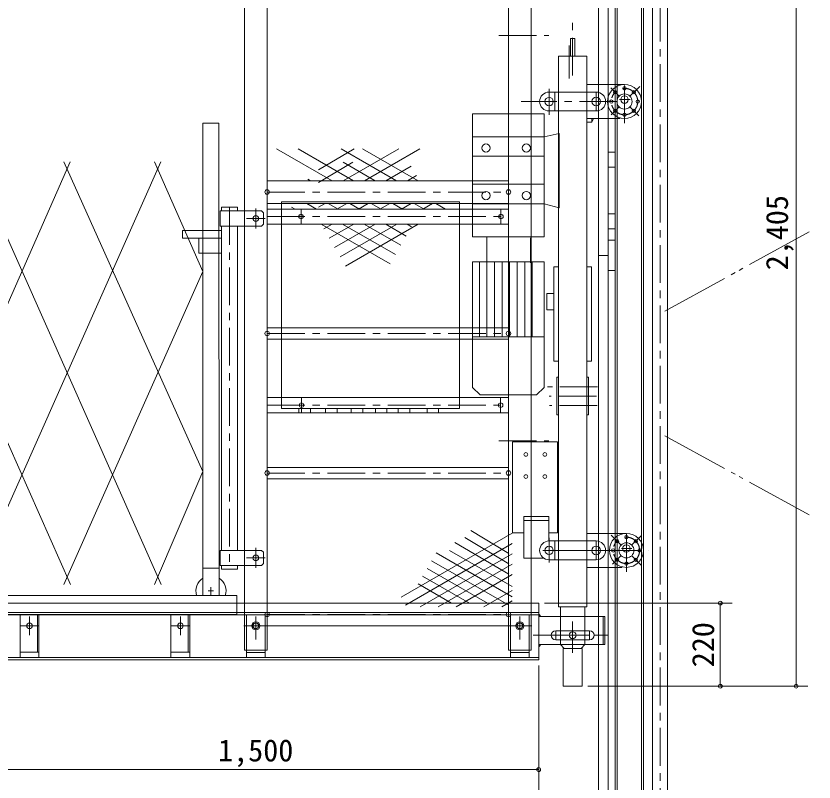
# Model space of a CAD drawing. Units: millimetres, scale not verified. Extents: x -4246 to 7230, y -3649 to 4339.
# Drawn here: x 1223 to 3339, y -1762 to 269 of the extents above; entities that cross this region are included whole.
import ezdxf
from ezdxf.enums import TextEntityAlignment as Align

# ---------------------------------------------------------------- set-up
doc = ezdxf.new("R2010")
doc.units = ezdxf.units.MM
doc.header["$LTSCALE"] = 20
doc.header["$PDMODE"] = 32
doc.header["$PDSIZE"] = 10
doc.linetypes.add('CHAIN1', pattern=[8, 5, -1, 1, -1])
doc.linetypes.add('DOUBLE_CHAIN2', pattern=[12.8, 9, -1, 0.6, -0.6, 0.6, -1])
for name, color, linetype, lineweight in [('0-0_0', 134, 'Continuous', 18), ('0-6_ｽﾃｰｼﾞｶﾞｰﾄﾞ', 7, 'Continuous', 18), ('0-7_ﾗッｸ', 6, 'Continuous', 18), ('0-8_ﾚｰﾙ', 134, 'Continuous', 18), ('0-A_仮想線', 3, 'DOUBLE_CHAIN2', 18), ('0-D_外形線', 5, 'Continuous', 18), ('0-E_寸法', 5, 'Continuous', 18), ('0-F_寸法線', 7, 'Continuous', 18), ('1-0_中心線', 1, 'CHAIN1', 18), ('1-2_補助', 5, 'Continuous', 18), ('1-3_補助線', 5, 'Continuous', 18)]:
    doc.layers.add(name, color=color, linetype=linetype, lineweight=lineweight)
doc.styles.add('ＭＳ ゴシック', font='')
doc.styles.get('ＭＳ ゴシック').set_extended_font_data('MS Gothic')

msp = doc.modelspace()

# ---------------------------------------------------------------- linework, layer by layer
at = {"layer": '0-0_0', "color": 7}
for p, q in [((1767.83, -320.23), (1767.83, -300.49)), ((1707.94, -359.72), (1707.94, -320.23))]:
    msp.add_line(p, q, dxfattribs=at)
at = {"layer": '0-6_ｽﾃｰｼﾞｶﾞｰﾄﾞ'}
for points in [[(1767.83, -300.49), (1665.24, -300.49), (1665.24, -320.23), (1767.83, -320.23)], [(1707.94, -320.23), (1767.83, -320.23), (1767.83, -359.72), (1707.94, -359.72)]]:
    msp.add_lwpolyline(points, dxfattribs=at)
at = {"layer": '0-7_ﾗッｸ'}
for p, q in [((2768.11, 606.98), (2768.11, -901.02)), ((2793.11, 606.98), (2793.11, -901.02)), ((2793.11, -366.02), (2768.11, -366.02)), ((2793.11, -366.02), (2793.11, -1874.02)), ((2768.11, -901.02), (2768.11, -2409.02))]:
    msp.add_line(p, q, dxfattribs=at)
at = {"layer": '0-8_ﾚｰﾙ'}
for p, q in [((2812.11, -846.02), (2812.11, 661.98)), ((2817.11, -846.02), (2817.11, 661.98)), ((2882.11, -846.02), (2882.11, 661.98)), ((2887.11, -846.02), (2887.11, 661.98)), ((2793.11, -92.02), (2812.11, -92.02)), ((2793.11, -132.02), (2793.11, -92.02)), ((2793.11, -132.02), (2812.11, -132.02)), ((2793.11, -296.02), (2793.11, -256.02)), ((2793.11, -256.02), (2812.11, -256.02)), ((2793.11, -296.02), (2812.11, -296.02)), ((2812.11, -326.02), (2793.11, -326.02)), ((2793.11, -406.02), (2793.11, -326.02)), ((2812.11, -406.02), (2793.11, -406.02)), ((2812.11, -1819.02), (2812.11, -846.02)), ((2817.11, -1819.02), (2817.11, -846.02)), ((2882.11, -1819.02), (2882.11, -846.02)), ((2887.11, -1819.02), (2887.11, -846.02))]:
    msp.add_line(p, q, dxfattribs=at)
at = {"layer": '0-A_仮想線'}
for p, q in [((2943.88, -513.56), (3339.13, -296.48)), ((2943.88, -844.1), (3339.13, -1061.18))]:
    msp.add_line(p, q, dxfattribs=at)
at = {"layer": '0-D_外形線', "color": 134}
for p, q in [((1927.24, -772.24), (1927.24, -223.82)), ((1927.24, -223.82), (2399.56, -223.82)), ((2399.56, -223.82), (2399.56, -772.24)), ((2399.56, -772.24), (1927.24, -772.24))]:
    msp.add_line(p, q, dxfattribs=at)
at = {"layer": '0-D_外形線', "color": 4, "lineweight": 9}
for p, q in [((1109.18, -1268.14), (1809.18, -1268.14)), ((1809.18, -1318.14), (1809.18, -1268.14)), ((1109.18, -1318.14), (1809.18, -1318.14)), ((1234.18, -1318.14), (1234.18, -1418.14)), ((1259.18, -1373.14), (1259.18, -1323.14)), ((1280.18, -1318.14), (1280.18, -1418.14)), ((1284.18, -1318.14), (1284.18, -1418.14)), ((1634.18, -1318.14), (1634.18, -1418.14)), ((1659.18, -1373.14), (1659.18, -1323.14)), ((1659.18, -1373.14), (1659.18, -1323.14)), ((1680.18, -1318.14), (1680.18, -1418.14)), ((1684.18, -1318.14), (1684.18, -1418.14)), ((1234.18, -1348.14), (1284.18, -1348.14)), ((1634.18, -1348.14), (1684.18, -1348.14)), ((1234.18, -1418.14), (1284.18, -1418.14)), ((1634.18, -1418.14), (1684.18, -1418.14))]:
    msp.add_line(p, q, dxfattribs=at)
at = {"layer": '0-D_外形線'}
for p, q in [((2609.18, -1288.14), (1109.18, -1288.14)), ((2609.18, -1313.14), (2609.18, -1288.14)), ((2609.18, -1313.14), (1109.18, -1313.14)), ((2609.18, -1319.14), (1109.18, -1319.14)), ((1234.18, -1319.14), (1234.18, -1432.14)), ((1284.18, -1319.14), (1284.18, -1432.14)), ((1634.18, -1319.14), (1634.18, -1432.14)), ((1684.18, -1319.14), (1684.18, -1432.14)), ((1834.18, -1319.14), (1834.18, -1432.14)), ((1884.18, -1319.14), (1884.18, -1432.14)), ((2534.18, -1319.14), (2534.18, -1432.14)), ((2584.18, -1319.14), (2584.18, -1432.14)), ((2609.18, -1438.14), (2609.18, -1313.14)), ((2609.18, -1313.14), (2609.18, -1413.14)), ((2615.18, -1323.14), (2609.18, -1317.14)), ((2609.18, -1323.14), (2784.18, -1323.14)), ((2779.68, -1323.14), (2779.68, -1398.14)), ((2779.68, -1323.14), (2779.68, -1398.14)), ((2784.18, -1323.14), (2784.18, -1398.14)), ((2654.18, -1361.14), (2744.18, -1361.14)), ((2654.18, -1385.14), (2744.18, -1385.14)), ((1884.18, -1413.14), (1834.18, -1413.14)), ((2584.18, -1413.14), (2534.18, -1413.14)), ((2609.18, -1398.14), (2784.18, -1398.14)), ((2615.18, -1398.14), (2609.18, -1404.14)), ((2609.18, -1432.14), (1109.18, -1432.14)), ((2609.18, -1438.14), (1109.18, -1438.14)), ((1884.18, -1419.14), (1834.18, -1419.14)), ((2584.18, -1419.14), (2534.18, -1419.14))]:
    msp.add_line(p, q, dxfattribs=at)
for points in [[(2910.95, -2519.02), (2910.95, 1034.42), (2910.95, 1381.28)], [(2950.95, -2519.02), (2950.95, 1034.42), (2950.95, 1381.28)]]:
    msp.add_lwpolyline(points, dxfattribs=at)
at = {"layer": '0-D_外形線', "color": 134}
for points in [[(1973.03, -772.24), (2003.83, -772.24), (2003.83, -783.14), (1973.03, -783.14)], [(2043.81, -772.24), (2074.62, -772.24), (2074.62, -783.14), (2043.81, -783.14)], [(2111.97, -772.24), (2142.78, -772.24), (2142.78, -783.14), (2111.97, -783.14)], [(2176.2, -772.24), (2207.01, -772.24), (2207.01, -783.14), (2176.2, -783.14)], [(2236.5, -772.24), (2267.3, -772.24), (2267.3, -783.14), (2236.5, -783.14)], [(2313.18, -772.24), (2343.98, -772.24), (2343.98, -783.14), (2313.18, -783.14)]]:
    msp.add_lwpolyline(points, close=True, dxfattribs=at)
at = {"layer": '0-D_外形線'}
for centre in [(1259.18, -1348.14), (1659.18, -1348.14), (1859.18, -1348.14), (2559.18, -1348.14)]:
    msp.add_circle(centre, 7.5, dxfattribs=at)
at = {"layer": '0-D_外形線', "color": 4, "lineweight": 9}
for centre in [(1259.18, -1348.14), (1659.18, -1348.14)]:
    msp.add_circle(centre, 7.5, dxfattribs=at)
at = {"layer": '0-D_外形線'}
for centre, start, end in [((2654.18, -1373.14), 90, 270), ((2744.18, -1373.14), 270, 90)]:
    msp.add_arc(centre, 12, start, end, dxfattribs=at)
at = {"layer": '0-E_寸法', "color": 1, "linetype": 'CHAIN1'}
for p, q in [((2699.18, 110.92), (2699.18, 250.67)), ((2689.68, 103.23), (2689.68, 190.44)), ((2836.68, -15.18), (2836.68, 96.86)), ((2636.68, 6.9), (2636.68, 75.25)), ((2761.68, 16.86), (2761.68, 66.86)), ((2761.68, 16.86), (2761.68, 66.86)), ((2800.77, 77.78), (2822.36, 56.18)), ((2851, 56.18), (2876.94, 82.12)), ((2823.47, 46.86), (2851.29, 46.86)), ((2817.45, 41.86), (2562.49, 41.86)), ((2801.44, 6.62), (2822.36, 27.54)), ((2851, 27.54), (2874.98, 3.57)), ((2765.47, -714.14), (2632.34, -714.14)), ((2762.48, -739.14), (2636.83, -739.14)), ((2763.98, -764.14), (2637.58, -764.14)), ((2841.68, -1205.18), (2841.68, -1093.14)), ((2636.68, -1180.7), (2636.68, -1114.75)), ((2801.29, -1107.74), (2827.36, -1133.82)), ((2856, -1133.82), (2880.56, -1109.26)), ((2761.68, -1173.14), (2761.68, -1123.14)), ((2761.68, -1173.14), (2761.68, -1123.14)), ((2620.08, -1148.14), (2900.3, -1148.14)), ((2804.63, -1148.14), (2641.6, -1148.14)), ((2804.87, -1184.95), (2827.36, -1162.46)), ((2828.47, -1143.14), (2856.29, -1143.14)), ((2856, -1162.46), (2880.82, -1187.27)), ((2699.18, -1336.31), (2699.18, -1419.81)), ((2743.14, -1373.14), (2656.01, -1373.14))]:
    msp.add_line(p, q, dxfattribs=at)
at = {"layer": '0-E_寸法'}
for p, q in [((2693.18, 161.86), (2693.18, 208.86)), ((2661.68, -1298.14), (2661.68, 161.86)), ((2736.68, 161.86), (2661.68, 161.86)), ((2736.68, 161.86), (2661.68, 161.86)), ((2736.68, -1298.14), (2736.68, 161.86)), ((2736.68, 86.86), (2836.68, 86.86)), ((2636.68, 66.86), (2746.68, 66.86)), ((2651.68, 16.86), (2651.68, 66.86)), ((2661.68, 66.86), (2651.68, 66.86)), ((2651.68, 16.86), (2651.68, 66.86)), ((2661.68, 66.86), (2651.68, 66.86)), ((2761.68, 66.86), (2736.68, 66.86)), ((2761.68, 66.86), (2736.68, 66.86)), ((2636.68, 16.86), (2746.68, 16.86)), ((2661.68, 16.86), (2651.68, 16.86)), ((2661.68, 16.86), (2651.68, 16.86)), ((2761.68, 16.86), (2736.68, 16.86)), ((2761.68, 16.86), (2736.68, 16.86)), ((2736.68, -3.14), (2824.18, -3.14)), ((2736.68, -13.09), (2749.68, -13.09)), ((2749.68, -13.09), (2754.68, -3.09)), ((2749.68, -3.14), (2749.68, -13.09)), ((2824.18, -3.14), (2824.18, -1.37)), ((2657.18, -789.14), (2657.18, -689.14)), ((2657.18, -689.14), (2661.68, -689.14)), ((2736.68, -689.14), (2741.18, -689.14)), ((2741.18, -789.14), (2741.18, -689.14)), ((2657.18, -789.14), (2661.68, -789.14)), ((2741.18, -789.14), (2736.68, -789.14)), ((2841.68, -1103.14), (2736.68, -1103.14)), ((2636.68, -1123.14), (2746.68, -1123.14)), ((2651.68, -1173.14), (2651.68, -1123.14)), ((2661.68, -1123.14), (2651.68, -1123.14)), ((2651.68, -1173.14), (2651.68, -1123.14)), ((2661.68, -1123.14), (2651.68, -1123.14)), ((2761.68, -1123.14), (2736.68, -1123.14)), ((2761.68, -1123.14), (2736.68, -1123.14)), ((2636.68, -1173.14), (2746.68, -1173.14)), ((2661.68, -1173.14), (2651.68, -1173.14)), ((2661.68, -1173.14), (2651.68, -1173.14)), ((2761.68, -1173.14), (2736.68, -1173.14)), ((2761.68, -1173.14), (2736.68, -1173.14)), ((2829.18, -1193.14), (2736.68, -1193.14)), ((2829.18, -1193.14), (2829.18, -1191.37)), ((2736.68, -1298.14), (2661.68, -1298.14)), ((2666.68, -1298.14), (2666.68, -1398.14)), ((2731.68, -1298.14), (2731.68, -1398.14)), ((2666.68, -1398.14), (2676.68, -1408.14)), ((2721.68, -1408.14), (2676.68, -1408.14)), ((2731.68, -1398.14), (2721.68, -1408.14))]:
    msp.add_line(p, q, dxfattribs=at)
at = {"layer": '0-E_寸法', "color": 6}
for p, q in [((2433.68, 9.63), (2433.68, -316.47)), ((2433.68, 9.63), (2623.68, 9.63)), ((2623.68, 9.63), (2623.68, -316.47)), ((2433.68, -51.27), (2623.68, -51.27)), ((2623.68, -51.27), (2663.68, -43.05)), ((2433.68, -103.35), (2623.68, -103.35)), ((2433.68, -177.35), (2623.68, -177.35)), ((2433.68, -229.42), (2623.68, -229.42)), ((2623.68, -229.42), (2663.68, -240.38)), ((2433.68, -316.47), (2623.68, -316.47)), ((2472.08, -316.47), (2472.08, -383.15)), ((2587.27, -319.41), (2587.27, -386.09)), ((2433.68, -383.15), (2433.68, -716.14)), ((2433.68, -383.15), (2623.68, -383.15)), ((2452.08, -383.15), (2452.08, -581.9)), ((2472.08, -383.15), (2472.08, -581.9)), ((2492.08, -383.15), (2492.08, -581.9)), ((2512.08, -383.15), (2512.08, -581.9)), ((2532.08, -383.15), (2532.08, -581.9)), ((2552.08, -383.15), (2552.08, -581.9)), ((2572.08, -383.15), (2572.08, -581.9)), ((2592.08, -383.15), (2592.08, -581.9)), ((2623.68, -383.15), (2623.68, -716.14)), ((2433.68, -581.9), (2623.68, -581.9)), ((2433.68, -716.14), (2453.68, -736.14)), ((2623.68, -716.14), (2603.68, -736.14)), ((2453.68, -736.14), (2603.68, -736.14)), ((2539.42, -860.07), (2659.42, -860.07)), ((2659.42, -860.07), (2659.42, -1058.7)), ((2659.42, -1048.12), (2661.68, -1048.12)), ((2569.9, -1058.7), (2635.65, -1058.7)), ((2569.9, -1068.7), (2635.65, -1068.7)), ((2635.65, -1058.7), (2635.65, -1123.16)), ((2659.42, -1058.7), (2659.42, -1102.05)), ((2539.42, -1102.05), (2569.9, -1102.05)), ((2635.65, -1102.05), (2659.42, -1102.05))]:
    msp.add_line(p, q, dxfattribs=at)
at = {"layer": '0-E_寸法', "color": 134}
for p, q in [((2663.68, -43.05), (2663.68, -240.38)), ((2674.18, -1408.14), (2674.18, -1508.14)), ((2674.18, -1408.14), (2676.68, -1408.14)), ((2724.18, -1408.14), (2721.68, -1408.14)), ((2724.18, -1408.14), (2724.18, -1508.14)), ((2724.18, -1508.14), (2674.18, -1508.14))]:
    msp.add_line(p, q, dxfattribs=at)
at = {"layer": '0-E_寸法'}
msp.add_lwpolyline([(2705.18, 161.86), (2705.18, 208.86), (2693.18, 208.86)], dxfattribs=at)
at = {"layer": '0-E_寸法', "color": 134}
for points in [[(2661.68, -396.81), (2649.18, -396.81), (2649.18, -646.81), (2661.68, -646.81)], [(2736.68, -646.81), (2749.18, -646.81), (2749.18, -396.81), (2736.68, -396.81)]]:
    msp.add_lwpolyline(points, dxfattribs=at)
msp.add_lwpolyline([(2649.18, -466.77), (2631.05, -466.77), (2631.05, -510.66), (2649.18, -510.66)], close=True, dxfattribs=at)
at = {"layer": '0-E_寸法', "color": 6}
for points in [[(2539.42, -860.07), (2539.42, -1058.7), (2539.42, -1102.05)], [(2569.9, -1058.7), (2569.9, -1168.5), (2622.18, -1168.5)]]:
    msp.add_lwpolyline(points, dxfattribs=at)
at = {"layer": '0-E_寸法', "color": 2}
for centre, radius in [((2836.68, 41.86), 45), ((2811.94, 66.61), 4.5), ((2836.68, 76.86), 4.5), ((2861.43, 66.61), 4.5), ((2801.68, 41.86), 4.5), ((2836.68, 41.86), 20), ((2836.68, 46.86), 10), ((2871.68, 41.86), 4.5), ((2811.94, 17.11), 4.5), ((2861.43, 17.11), 4.5), ((2836.68, 6.86), 4.5), ((2841.68, -1148.14), 45), ((2816.94, -1123.39), 4.5), ((2841.68, -1113.14), 4.5), ((2866.43, -1123.39), 4.5), ((2841.68, -1148.14), 20), ((2841.68, -1143.14), 10), ((2806.68, -1148.14), 4.5), ((2876.68, -1148.14), 4.5), ((2816.94, -1172.89), 4.5), ((2841.68, -1183.14), 4.5), ((2866.43, -1172.89), 4.5)]:
    msp.add_circle(centre, radius, dxfattribs=at)
at = {"layer": '0-E_寸法', "color": 1, "linetype": 'CHAIN1'}
for centre in [(2836.68, 41.86), (2841.68, -1148.14)]:
    msp.add_circle(centre, 35, dxfattribs=at)
at = {"layer": '0-E_寸法'}
for centre, radius in [((2636.68, 41.86), 11), ((2761.68, 41.86), 11.5), ((2636.68, -1148.14), 11), ((2761.68, -1148.14), 11.5), ((2699.18, -1373.14), 9)]:
    msp.add_circle(centre, radius, dxfattribs=at)
at = {"layer": '0-E_寸法', "color": 6}
for centre, radius in [((2469.34, -81.42), 10.96), ((2576.3, -81.42), 10.96), ((2469.34, -207.49), 10.96), ((2576.3, -207.49), 10.96), ((2575.2, -893.78), 5), ((2625.32, -893.78), 5), ((2575.2, -952.44), 5), ((2625.32, -952.44), 5)]:
    msp.add_circle(centre, radius, dxfattribs=at)
at = {"layer": '0-E_寸法'}
for centre, start, end in [((2636.68, 41.86), 90, 270), ((2761.68, 41.86), 0, 90), ((2761.68, 41.86), 270, 0), ((2636.68, -1148.14), 90, 270), ((2761.68, -1148.14), 0, 90), ((2761.68, -1148.14), 270, 0)]:
    msp.add_arc(centre, 25, start, end, dxfattribs=at)
at = {"layer": '0-F_寸法線'}
for p, q in [((3291.81, 896.86), (3291.81, -1508.14)), ((3291.81, -1445.64), (3291.81, 834.36)), ((1767.83, -300.49), (1753.33, -300.49)), ((2624.81, -1288.14), (3121.95, -1288.14)), ((3090.7, -1508.14), (3090.7, -1288.14)), ((3090.7, -1350.64), (3090.7, -1445.64)), ((2609.18, -1453.76), (2609.18, -1760.72)), ((2609.18, -1453.76), (2609.18, -1966.45)), ((2739.81, -1508.14), (3121.95, -1508.14)), ((2739.81, -1508.14), (3323.06, -1508.14)), ((2609.18, -1729.47), (1109.18, -1729.47)), ((1171.68, -1729.47), (2546.68, -1729.47))]:
    msp.add_line(p, q, dxfattribs=at)
for p in [(3090.7, -1288.14), (3090.7, -1508.14), (3291.81, -1508.14), (2609.18, -1729.47)]:
    msp.add_point(p, dxfattribs=at)
at = {"layer": '1-0_中心線'}
for p, q in [((2930.95, -2519.02), (2930.95, 2124.72)), ((1259.18, -1368.28), (1259.18, -1328)), ((1659.18, -1368.28), (1659.18, -1328)), ((1859.18, -1368.28), (1859.18, -1328)), ((2559.18, -1368.28), (2559.18, -1328)), ((1279.32, -1348.14), (1239.05, -1348.14)), ((1679.32, -1348.14), (1639.05, -1348.14)), ((1879.32, -1348.14), (1839.05, -1348.14)), ((2579.32, -1348.14), (2539.05, -1348.14)), ((2594.93, -1373.14), (2793.24, -1373.14)), ((2654.18, -1361.14), (2654.18, -1385.14)), ((2744.18, -1361.14), (2744.18, -1385.14))]:
    msp.add_line(p, q, dxfattribs=at)
at = {"layer": '1-2_補助', "color": 4, "lineweight": 9}
for p, q in [((1761.62, -15.67), (1718.92, -15.67)), ((1718.93, -15.67), (1719.06, -1268.14)), ((1761.73, -1268.13), (1761.62, -15.67)), ((1719.05, -1195.67), (1761.75, -1195.67)), ((1740.41, -1265.77), (1740.4, -1245.67)), ((1732.69, -1255.67), (1747.22, -1255.67))]:
    msp.add_line(p, q, dxfattribs=at)
at = {"layer": '1-2_補助', "color": 3}
for p, q in [((1367.34, -118.33), (869.93, -1238.33)), ((1368.01, -1238.33), (870.59, -118.33)), ((1607.34, -118.33), (1109.93, -1238.33)), ((1608.01, -1238.33), (1110.59, -118.33)), ((1718.97, -939.38), (1350.5, -118.33)), ((1718.97, -408.61), (1590.63, -118.33)), ((1718.97, -408.61), (1349.92, -1238.33)), ((1718.97, -939.38), (1590.2, -1238.33))]:
    msp.add_line(p, q, dxfattribs=at)
at = {"layer": '1-2_補助', "color": 7}
msp.add_line((1719.06, -1268.14), (1761.76, -1268.13), dxfattribs=at)
at = {"layer": '1-2_補助', "color": 4, "lineweight": 9}
for start, end in [(122.265, 198.167), (341.845, 57.747)]:
    msp.add_arc((1740.41, -1255.67), 40, start, end, dxfattribs=at)
at = {"layer": '1-3_補助線'}
for p, q in [((1829.18, 836.86), (1829.18, -1413.14)), ((1889.18, 836.86), (1889.18, -1413.14)), ((2529.18, -1413.14), (2529.18, 836.86)), ((2589.18, 836.86), (2589.18, -1413.14)), ((1889.18, -168.14), (2529.18, -168.14)), ((1889.18, -228.14), (2529.18, -228.14)), ((1764.63, -248.14), (1764.63, -288.14)), ((1764.63, -248.14), (1874.18, -248.14)), ((1874.18, -248.14), (1879.18, -253.14)), ((1879.18, -253.14), (1879.18, -283.14)), ((1889.18, -243.14), (2529.18, -243.14)), ((1764.63, -288.14), (1874.18, -288.14)), ((1767.83, -288.14), (1767.83, -1148.14)), ((1810.53, -1148.14), (1810.53, -288.14)), ((1874.18, -288.14), (1879.18, -283.14)), ((1889.18, -283.14), (2529.18, -283.14)), ((1889.18, -558.14), (2529.18, -558.14)), ((1889.18, -588.14), (2529.18, -588.14)), ((1889.18, -743.14), (2529.18, -743.14)), ((1889.18, -783.14), (2529.18, -783.14)), ((1889.18, -928.14), (2529.18, -928.14)), ((1889.18, -958.14), (2529.18, -958.14)), ((1764.63, -1188.14), (1764.63, -1148.14)), ((1764.63, -1148.14), (1874.18, -1148.14)), ((1874.18, -1148.14), (1879.18, -1153.14)), ((1879.18, -1183.14), (1879.18, -1153.14)), ((1874.18, -1188.14), (1879.18, -1183.14)), ((1764.63, -1188.14), (1874.18, -1188.14)), ((1767.83, -1188.14), (1767.83, -1198.14)), ((2529.18, -1288.14), (1889.18, -1288.14)), ((1889.18, -1288.14), (1889.18, -1348.14)), ((2529.18, -1348.14), (1889.18, -1348.14)), ((1889.18, -1413.14), (1829.18, -1413.14)), ((2589.18, -1413.14), (2529.18, -1413.14))]:
    msp.add_line(p, q, dxfattribs=at)
at = {"layer": '1-3_補助線', "color": 1, "linetype": 'CHAIN1'}
for p, q in [((2503.51, 216.86), (2635.7, 216.86)), ((1889.18, -198.14), (2529.18, -198.14)), ((1789.18, -238.14), (1789.18, -1198.14)), ((1859.18, -241.84), (1859.18, -294.43)), ((1859.18, -293.14), (1859.18, -243.14)), ((1979.18, -243.14), (1979.18, -283.14)), ((2509.18, -243.14), (2509.18, -283.14)), ((1834.18, -268.14), (1884.18, -268.14)), ((1835.99, -268.14), (1882.38, -268.14)), ((1889.18, -263.14), (2529.18, -263.14)), ((1889.18, -573.14), (2529.18, -573.14)), ((1980.19, -743.14), (1980.19, -783.14)), ((2508.18, -743.14), (2508.18, -783.14)), ((1889.18, -763.14), (2529.18, -763.14)), ((2503.51, -858.14), (2635.7, -858.14)), ((1889.18, -943.14), (2529.18, -943.14)), ((1859.18, -1141.84), (1859.18, -1194.43)), ((1859.18, -1143.14), (1859.18, -1193.14)), ((1834.18, -1168.14), (1884.18, -1168.14)), ((1835.99, -1168.14), (1882.38, -1168.14)), ((1859.18, -1323.4), (1859.18, -1384.38)), ((1889.18, -1318.14), (2529.18, -1318.14)), ((2559.18, -1323.4), (2559.18, -1384.38)), ((1827.52, -1348.14), (1888.84, -1348.14)), ((2590.85, -1348.14), (2529.53, -1348.14))]:
    msp.add_line(p, q, dxfattribs=at)
at = {"layer": '1-3_補助線', "color": 7}
for p, q in [((1914.29, -83.24), (2061.34, -168.14)), ((1971.32, -83.24), (2118.36, -168.14)), ((2025.45, -139.64), (2120.22, -83.24)), ((2085.36, -83.24), (2232.41, -168.14)), ((2090.5, -168.14), (2238.35, -83.24)), ((2142.39, -83.24), (2289.43, -168.14)), ((2147.17, -168.14), (2294.21, -83.24)), ((2025.45, -172.56), (2116.77, -119.25)), ((2090.7, -119.25), (2175.39, -168.14)), ((2204.19, -168.14), (2270.81, -129.68)), ((1996.94, -163.88), (2004.31, -168.14)), ((2261.22, -168.14), (2285.07, -154.37)), ((1994.21, -228.14), (2020.19, -243.14)), ((2025.45, -238.41), (2043.25, -228.14)), ((2051.21, -228.14), (2077.19, -243.14)), ((2074.29, -243.14), (2100.27, -228.14)), ((2108.24, -228.14), (2134.22, -243.14)), ((2131.31, -243.14), (2157.29, -228.14)), ((2165.26, -228.14), (2191.24, -243.14)), ((2188.34, -243.14), (2214.32, -228.14)), ((2222.29, -228.14), (2248.27, -243.14)), ((2245.36, -243.14), (2271.34, -228.14)), ((2279.31, -228.14), (2305.29, -243.14)), ((2302.36, -243.14), (2327.83, -228.43)), ((2336.33, -228.14), (2362.31, -243.14)), ((1954.18, -237.94), (1963.19, -243.14)), ((2032.48, -283.14), (2215.4, -388.75)), ((2039.71, -296.03), (2062.03, -283.14)), ((2053.96, -320.72), (2119.06, -283.14)), ((2068.22, -345.41), (2176.08, -283.14)), ((2082.47, -370.09), (2233.08, -283.14)), ((2089.48, -283.14), (2229.65, -364.07)), ((2096.72, -394.77), (2290.08, -283.14)), ((2146.48, -283.14), (2243.9, -339.38)), ((2203.5, -283.14), (2258.15, -314.69)), ((2260.52, -283.14), (2272.41, -290)), ((2529.58, -1156.38), (2428.86, -1095.84)), ((2539.18, -1102.45), (2244.42, -1272.63)), ((2529.58, -1183.82), (2412.94, -1114.4)), ((2539.18, -1129.88), (2256.3, -1293.21)), ((2529.58, -1211.25), (2386.41, -1127.65)), ((2539.18, -1157.32), (2295.28, -1298.14)), ((2539.18, -1271.67), (2337, -1154.93)), ((2539.18, -1244.2), (2373.14, -1148.86)), ((2529.58, -1293.56), (2325.12, -1175.51)), ((2539.18, -1184.75), (2342.8, -1298.14)), ((2473.37, -1288.54), (2313.24, -1196.09)), ((2425.85, -1288.54), (2301.36, -1216.66)), ((2539.18, -1212.19), (2390.32, -1298.14)), ((2378.33, -1288.54), (2289.48, -1237.24)), ((2539.18, -1254.77), (2464.06, -1298.14)), ((2539.18, -1282.2), (2511.58, -1298.14))]:
    msp.add_line(p, q, dxfattribs=at)
at = {"layer": '1-3_補助線'}
for points in [[(1810.53, -248.14), (1810.53, -238.14), (1767.83, -238.14), (1767.83, -248.14)], [(1767.83, -1198.14), (1810.53, -1198.14), (1810.53, -1188.14)]]:
    msp.add_lwpolyline(points, dxfattribs=at)
at = {"layer": '1-3_補助線', "color": 7}
for centre in [(1889.18, -198.14), (2529.18, -198.14), (1889.18, -573.14), (2529.18, -573.14), (1889.18, -943.14), (2529.18, -943.14), (1889.18, -1318.14), (2529.18, -1318.14)]:
    msp.add_circle(centre, 6, dxfattribs=at)
at = {"layer": '1-3_補助線'}
for centre, radius in [((1859.18, -268.14), 7.5), ((1859.18, -268.14), 7.5), ((1979.18, -263.14), 6), ((2509.18, -263.14), 6), ((1980.19, -763.14), 6), ((2508.18, -763.14), 6), ((1859.18, -1168.14), 7.5), ((1859.18, -1168.14), 7.5), ((1859.18, -1348.14), 10.85), ((1859.18, -1348.14), 8.05), ((2559.18, -1348.14), 10.85), ((2559.18, -1348.14), 8.05)]:
    msp.add_circle(centre, radius, dxfattribs=at)

# ---------------------------------------------------------------- texts
at = {"layer": '0-F_寸法線', "style": 'ＭＳ ゴシック'}
for s, p in [('2,405', (3287.72, -405.64)), ('220', (3091.82, -1458.14))]:
    msp.add_text(s, height=58.65, rotation=90, dxfattribs=at).set_placement(p, align=Align.BOTTOM_LEFT)
msp.add_text('1,500', height=58.65, dxfattribs=at).set_placement((1759.18, -1725.38), align=Align.BOTTOM_LEFT)

doc.saveas('drawing.dxf')
